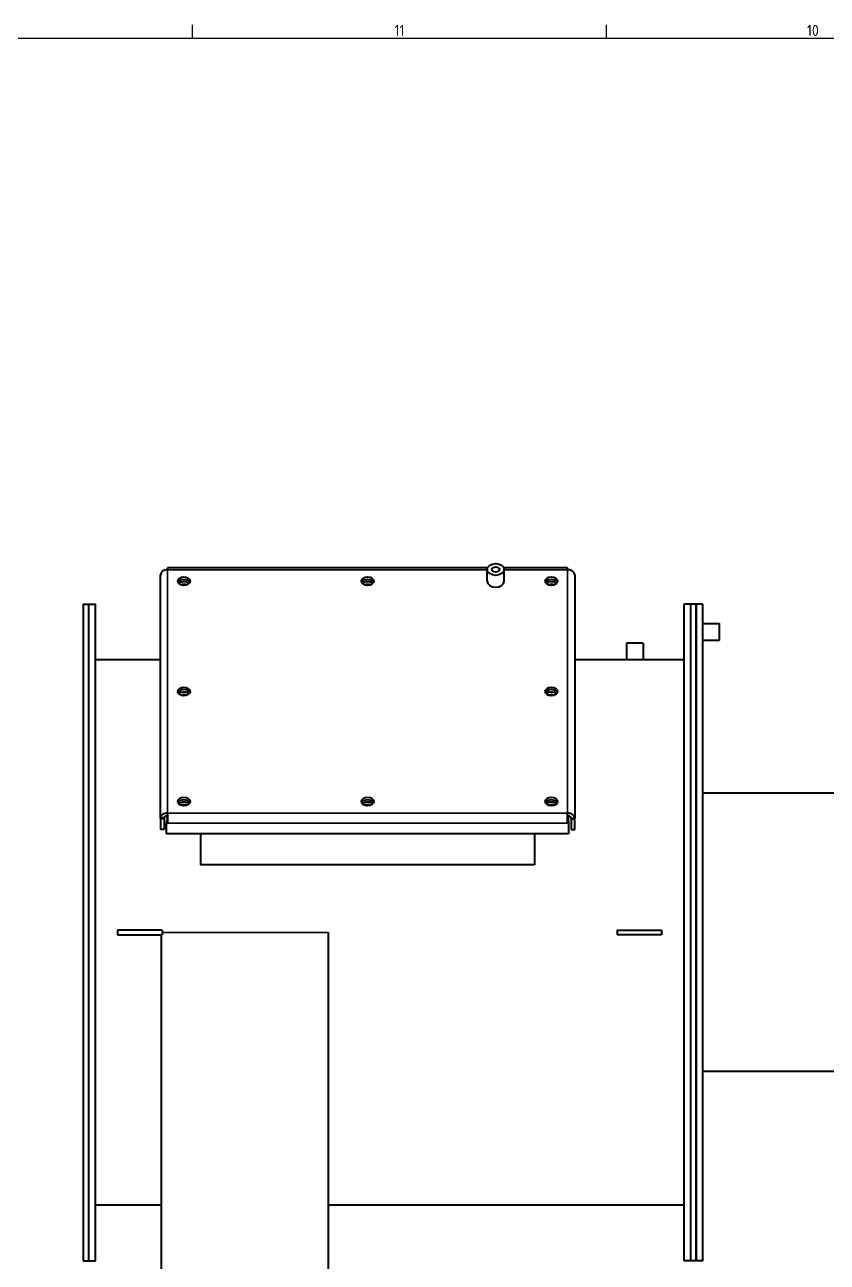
# Model space of a CAD drawing. Header units: millimetres. Extents: x 0 to 5945, y 0 to 4205.
# Drawn here: x 1707 to 2428, y 3005 to 4117 of the extents above; entities that cross this region are included whole.
import ezdxf

# ---------------------------------------------------------------- set-up
doc = ezdxf.new("R2010")
doc.units = ezdxf.units.MM
doc.header["$LTSCALE"] = 5
doc.layers.get('0').update_dxf_attribs({"color": 3, "lineweight": 25})
for name, color, linetype, lineweight in [('가시적인 것(ISO)', 3, 'Continuous', 40), ('가시적인 좁은 것(ISO)', 3, 'Continuous', 35), ('경계(ISO)', 7, 'Continuous', 25)]:
    doc.layers.add(name, color=color, linetype=linetype, lineweight=lineweight)
doc.styles.add('문자 텍스트_PSTEK_POSCO', font='isocp.shx')

# ---------------------------------------------------------------- blocks, each defined once
blk = doc.blocks.new('경계 Default Border')
at = {"layer": '경계(ISO)'}
for p, q in [((371.56, 821), (371.56, 823.4)), ((445.88, 821), (445.88, 823.4))]:
    blk.add_line(p, q, dxfattribs=at)
at = {"layer": '경계(ISO)', "flags": 128}
blk.add_lwpolyline([(20, 20), (20, 821), (1169, 821), (1169, 20), (20, 20)], dxfattribs=at)
at = {"layer": '경계(ISO)', "color": 2, "char_height": 2, "attachment_point": 7, "style": '문자 텍스트_PSTEK_POSCO'}
for s, insert in [('11', (407.82, 821.4)), ('10', (481.91, 821.38))]:
    blk.add_mtext(s, dxfattribs=dict(at, insert=insert))

msp = doc.modelspace()

# ---------------------------------------------------------------- linework, layer by layer
at = {"layer": '가시적인 것(ISO)'}
for p, q in [((1835.3931, 3627.3426), (1834.4559, 3627.3426)), ((1834.4559, 3627.2938), (1834.4559, 3627.3426)), ((2122.8389, 3629.2172), (1835.3931, 3629.2172)), ((1835.3931, 3629.2172), (1835.3931, 3627.3426)), ((2122.4931, 3617.0189), (2122.4931, 3627.6255)), ((2194.5931, 3629.2172), (2137.1473, 3629.2172)), ((2137.4931, 3617.0189), (2137.4931, 3627.6255)), ((2194.5931, 3627.3426), (2194.5931, 3629.2172)), ((2195.5304, 3627.3426), (2194.5931, 3627.3426)), ((2195.5304, 3627.2938), (2195.5304, 3627.3426)), ((1829.0621, 3623.4799), (1828.9931, 3623.4799)), ((1828.9931, 3623.4799), (1828.9931, 3622.8172)), ((1828.9931, 3404.1797), (1828.9931, 3622.8172)), ((2200.9241, 3623.4799), (2200.9931, 3623.4799)), ((2200.9931, 3622.8172), (2200.9931, 3623.4799)), ((2200.9931, 3622.8172), (2200.9931, 3404.1797)), ((1759.4931, 3596.5078), (1759.4931, 3006.5078)), ((1759.4931, 3596.5078), (1764.4931, 3596.5078)), ((1764.4931, 3006.5078), (1764.4931, 3596.5078)), ((1764.4931, 3596.5078), (1770.4931, 3596.5078)), ((1764.4931, 3006.5078), (1764.4931, 3596.5078)), ((1770.4931, 3006.5078), (1770.4931, 3596.5078)), ((2298.9931, 3596.5078), (2298.9931, 3006.5078)), ((2304.9931, 3596.5078), (2298.9931, 3596.5078)), ((2304.9931, 3596.5078), (2304.9931, 3006.5078)), ((2304.9931, 3596.5078), (2304.9931, 3006.5078)), ((2309.9931, 3596.5078), (2304.9931, 3596.5078)), ((2309.9931, 3596.5078), (2309.9931, 3006.5078)), ((2315.9931, 3596.5078), (2309.9931, 3596.5078)), ((2309.9931, 3006.5078), (2309.9931, 3596.5078)), ((2315.9931, 3006.5078), (2315.9931, 3596.5078)), ((2315.9931, 3579.0078), (2330.9931, 3579.0078)), ((2330.9931, 3564.0078), (2330.9931, 3579.0078)), ((2262.4931, 3561.5078), (2247.4931, 3561.5078)), ((2247.4931, 3561.5078), (2247.4931, 3546.5078)), ((2262.4931, 3561.5078), (2262.4931, 3546.5078)), ((2315.9931, 3564.0078), (2330.9931, 3564.0078)), ((1828.9931, 3546.5078), (1770.4931, 3546.5078)), ((2247.4931, 3546.5078), (2200.9931, 3546.5078)), ((2298.9931, 3546.5078), (2262.4931, 3546.5078)), ((2442.9931, 3426.5078), (2315.9931, 3426.5078)), ((1832.1931, 3404.1797), (1828.9931, 3404.1797)), ((1828.9931, 3404.1797), (1828.9931, 3403.517)), ((1832.1931, 3403.517), (1828.9931, 3403.517)), ((1828.9931, 3403.517), (1828.9931, 3393.9003)), ((1832.1931, 3404.1797), (1832.1931, 3403.517)), ((1832.1931, 3403.517), (1832.1931, 3393.9003)), ((1834.9931, 3406.4425), (1834.9931, 3406.1596)), ((1834.9931, 3406.1596), (1835.3931, 3406.1596)), ((1834.9931, 3404.0383), (1834.9931, 3406.1596)), ((1834.9931, 3404.0383), (1834.9931, 3401.917)), ((1834.9931, 3404.0383), (1835.3931, 3404.0383)), ((1834.9931, 3404.0383), (1835.3931, 3404.0383)), ((1835.3931, 3408.7052), (1835.3931, 3399.6543)), ((2194.5931, 3399.6543), (2194.5931, 3408.7052)), ((2194.5931, 3406.1596), (2194.9931, 3406.1596)), ((2194.5931, 3404.0383), (2194.9931, 3404.0383)), ((2194.5931, 3404.0383), (2194.9931, 3404.0383)), ((2194.9931, 3406.1596), (2194.9931, 3406.4425)), ((2194.9931, 3404.0383), (2194.9931, 3406.1596)), ((2194.9931, 3404.0383), (2194.9931, 3401.917)), ((2197.7931, 3404.1797), (2197.7931, 3403.517)), ((2197.7931, 3404.1797), (2200.9931, 3404.1797)), ((2197.7931, 3403.517), (2197.7931, 3393.9003)), ((2197.7931, 3403.517), (2200.9931, 3403.517)), ((2200.9931, 3403.517), (2200.9931, 3404.1797)), ((2200.9931, 3393.9003), (2200.9931, 3403.517)), ((1832.1931, 3393.9003), (1828.9931, 3393.9003)), ((1835.3931, 3401.917), (1834.4559, 3401.917)), ((1834.4559, 3401.917), (1834.4559, 3399.6543)), ((1834.4559, 3390.0376), (1834.4559, 3399.6543)), ((1834.4559, 3399.6543), (1835.3931, 3399.6543)), ((2194.5931, 3401.917), (2195.5304, 3401.917)), ((2194.5931, 3399.6543), (2195.5304, 3399.6543)), ((2195.5304, 3401.917), (2195.5304, 3399.6543)), ((2195.5304, 3399.6543), (2195.5304, 3390.0376)), ((2197.7931, 3393.9003), (2200.9931, 3393.9003)), ((2195.5304, 3390.0376), (1834.4559, 3390.0376)), ((1864.9931, 3390.0376), (1864.9931, 3362.1161)), ((2164.9931, 3390.0376), (2164.9931, 3362.1161)), ((2164.9931, 3362.1161), (1864.9931, 3362.1161)), ((1830.4931, 3303.5078), (1790.4931, 3303.5078)), ((1790.4931, 3303.5078), (1790.4931, 3299.5078)), ((1830.4931, 3303.5078), (1830.4931, 3299.5078)), ((2238.9931, 3303.5078), (2278.9931, 3303.5078)), ((2238.9931, 3303.5078), (2238.9931, 3299.5078)), ((2278.9931, 3303.5078), (2278.9931, 3299.5078)), ((1790.4931, 3299.5078), (1830.4931, 3299.5078)), ((1829.9931, 2865.5078), (1829.9931, 3299.5078)), ((1979.9931, 2865.5078), (1979.9931, 3301.5078)), ((2278.9931, 3299.5078), (2238.9931, 3299.5078)), ((2442.9931, 3176.5078), (2315.9931, 3176.5078)), ((1829.9931, 3056.5078), (1770.4931, 3056.5078)), ((2298.9931, 3056.5078), (1979.9931, 3056.5078)), ((1759.4931, 3006.5078), (1764.4931, 3006.5078)), ((1764.4931, 3006.5078), (1770.4931, 3006.5078)), ((2304.9931, 3006.5078), (2298.9931, 3006.5078)), ((2309.9931, 3006.5078), (2304.9931, 3006.5078)), ((2315.9931, 3006.5078), (2309.9931, 3006.5078))]:
    msp.add_line(p, q, dxfattribs=at)
for centre, major_axis, start_param, end_param in [((1835.3931, 3622.8172), (-6.4, 0), 4.71238898, 6.283185307), ((2194.5931, 3622.8172), (6.4, 0), 0, 1.570796327), ((1849.9931, 3614.7561), (-5.5, 0), 3.43676954, 5.988008421), ((1849.9931, 3614.7561), (5.5, 0), 0.295176886, 2.846415767), ((1849.9931, 3612.6348), (5.5, 0), 0.598781477, 2.542811177), ((1849.9931, 3612.6348), (-5.5, 0), 3.74037413, 5.684403831), ((1849.9931, 3610.3721), (-5.5, 0), 4.166267687, 5.258510274), ((2014.9931, 3614.7561), (-5.5, 0), 3.43676954, 5.988008421), ((2014.9931, 3614.7561), (5.5, 0), 0.295176886, 2.846415767), ((2014.9931, 3612.6348), (5.5, 0), 0.598781477, 2.542811177), ((2014.9931, 3612.6348), (-5.5, 0), 3.74037413, 5.684403831), ((2014.9931, 3610.3721), (-5.5, 0), 4.166267687, 5.258510274), ((2129.9931, 3617.0189), (7.5, 0), 3.141592654, 6.283185307), ((2179.9931, 3614.7561), (-5.5, 0), 3.43676954, 5.988008421), ((2179.9931, 3614.7561), (5.5, 0), 0.295176886, 2.846415767), ((2179.9931, 3612.6348), (5.5, 0), 0.598781477, 2.542811177), ((2179.9931, 3612.6348), (-5.5, 0), 3.74037413, 5.684403831), ((2179.9931, 3610.3721), (-5.5, 0), 4.166267687, 5.258510274), ((1849.9931, 3515.7612), (-5.5, 0), 3.43676954, 5.988008421), ((1849.9931, 3515.7612), (5.5, 0), 0.295176886, 2.846415767), ((1849.9931, 3513.6399), (5.5, 0), 0.598781477, 2.542811177), ((1849.9931, 3513.6399), (-5.5, 0), 3.74037413, 5.684403831), ((1849.9931, 3511.3771), (-5.5, 0), 4.166267687, 5.258510274), ((2179.9931, 3515.7612), (-5.5, 0), 3.43676954, 5.988008421), ((2179.9931, 3515.7612), (5.5, 0), 0.295176886, 2.846415767), ((2179.9931, 3513.6399), (5.5, 0), 0.598781477, 2.542811177), ((2179.9931, 3513.6399), (-5.5, 0), 3.74037413, 5.684403831), ((2179.9931, 3511.3771), (-5.5, 0), 4.166267687, 5.258510274), ((1849.9931, 3416.7662), (-5.5, 0), 3.43676954, 5.988008421), ((1849.9931, 3416.7662), (5.5, 0), 0.295176886, 2.846415767), ((1849.9931, 3414.6449), (5.5, 0), 0.598781477, 2.542811177), ((1849.9931, 3414.6449), (-5.5, 0), 3.74037413, 5.684403831), ((1849.9931, 3412.3822), (-5.5, 0), 4.166267687, 5.258510274), ((2014.9931, 3416.7662), (-5.5, 0), 3.43676954, 5.988008421), ((2014.9931, 3416.7662), (5.5, 0), 0.295176886, 2.846415767), ((2014.9931, 3414.6449), (5.5, 0), 0.598781477, 2.542811177), ((2014.9931, 3414.6449), (-5.5, 0), 3.74037413, 5.684403831), ((2014.9931, 3412.3822), (-5.5, 0), 4.166267687, 5.258510274), ((2179.9931, 3416.7662), (-5.5, 0), 3.43676954, 5.988008421), ((2179.9931, 3416.7662), (5.5, 0), 0.295176886, 2.846415767), ((2179.9931, 3414.6449), (5.5, 0), 0.598781477, 2.542811177), ((2179.9931, 3414.6449), (-5.5, 0), 3.74037413, 5.684403831), ((2179.9931, 3412.3822), (-5.5, 0), 4.166267687, 5.258510274), ((1835.3931, 3404.1797), (-6.4, 0), 4.71238898, 6.283185307), ((1835.3931, 3404.1797), (-3.2, 0), 4.837716812, 6.283185307), ((2194.5931, 3404.1797), (6.4, 0), 0, 1.570796327), ((2194.5931, 3404.1797), (3.2, 0), 0, 1.445468496)]:
    msp.add_ellipse(centre, major_axis=major_axis, ratio=0.707106781, start_param=start_param, end_param=end_param, dxfattribs=at)
for centre, major_axis in [((2129.9931, 3627.6255), (-7.5, 0)), ((2129.9931, 3627.6255), (-3.3235, 0)), ((1849.9931, 3617.0189), (-5.5, 0)), ((2014.9931, 3617.0189), (-5.5, 0)), ((2179.9931, 3617.0189), (-5.5, 0)), ((1849.9931, 3518.0239), (-5.5, 0)), ((2179.9931, 3518.0239), (-5.5, 0)), ((1849.9931, 3419.029), (-5.5, 0)), ((2014.9931, 3419.029), (-5.5, 0)), ((2179.9931, 3419.029), (-5.5, 0))]:
    msp.add_ellipse(centre, major_axis=major_axis, ratio=0.707106781, dxfattribs=at)
for points, knots in [([(2254.9931, 3546.393), (2254.0513, 3546.393), (2253.0468, 3546.399), (2251.199, 3546.4207), (2250.3557, 3546.436), (2249.0239, 3546.4648), (2248.4468, 3546.4802), (2247.6813, 3546.5018), (2247.5684, 3546.5054), (2247.4931, 3546.5078)], [0, 0, 0, 0, 0.282533955, 0.282533955, 0.56506791, 0.56506791, 0.847601856, 0.847601856, 1.130135803, 1.130135803, 1.130135803, 1.130135803]), ([(2262.4931, 3546.5078), (2262.4178, 3546.5054), (2262.3049, 3546.5018), (2261.5395, 3546.4802), (2260.9623, 3546.4648), (2259.6305, 3546.436), (2258.7872, 3546.4207), (2256.9394, 3546.399), (2255.9349, 3546.393), (2254.9931, 3546.393)], [3.390407408, 3.390407408, 3.390407408, 3.390407408, 3.672941354, 3.672941354, 3.955475301, 3.955475301, 4.238009256, 4.238009256, 4.52054321, 4.52054321, 4.52054321, 4.52054321])]:
    msp.add_open_spline(points, degree=3, knots=knots, dxfattribs=at)
at = {"layer": '가시적인 좁은 것(ISO)'}
for p, q in [((2122.4931, 3627.3426), (1835.3931, 3627.3426)), ((1835.3931, 3627.3426), (1835.3931, 3408.7052)), ((2194.5931, 3627.3426), (2137.4931, 3627.3426)), ((2194.5931, 3408.7052), (2194.5931, 3627.3426)), ((1835.3931, 3408.7052), (2194.5931, 3408.7052)), ((2194.5931, 3399.6543), (1835.3931, 3399.6543)), ((1979.9931, 3301.5078), (1830.4931, 3301.5078))]:
    msp.add_line(p, q, dxfattribs=at)

# ---------------------------------------------------------------- block references
at = {"xscale": 5, "yscale": 5, "zscale": 5}
msp.add_blockref('경계 Default Border', (0, 0), dxfattribs=at)

doc.saveas('drawing.dxf')
